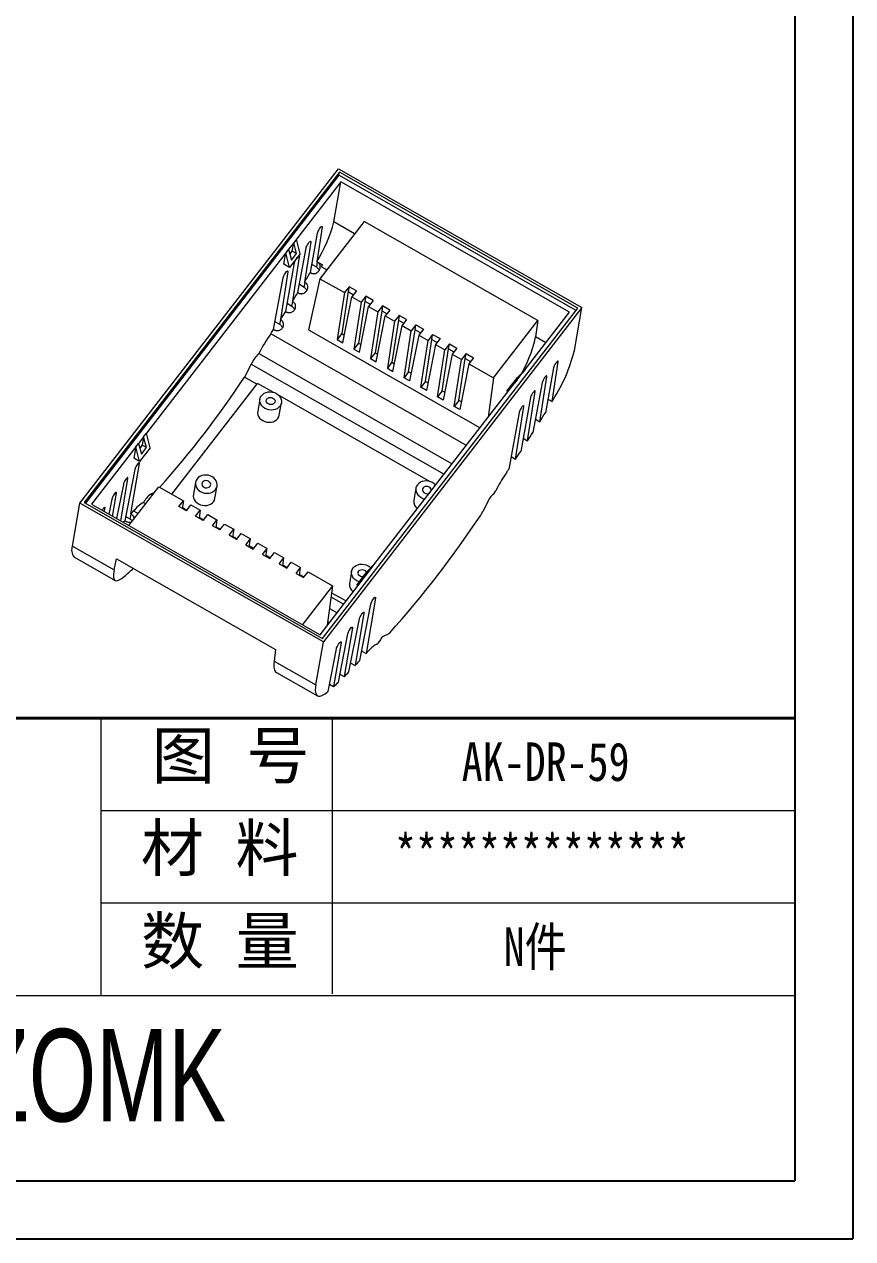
# Model space of a CAD drawing. Header units: inches. Extents: x 2044 to 3108, y 573 to 849.
# Drawn here: x 2806.3 to 2900.6, y 573 to 711.2 of the extents above; entities that cross this region are included whole.
import ezdxf

# ---------------------------------------------------------------- set-up
doc = ezdxf.new("R2010")
doc.units = ezdxf.units.IN
doc.layers.add('文字', color=81, linetype='Continuous')
doc.layers.add('粗实线', color=7, linetype='Continuous', lineweight=30)
doc.layers.add('细实线', color=3, linetype='Continuous', lineweight=9)
doc.styles.get("Standard").update_dxf_attribs({"font": 'txt', "bigfont": 'gbcbig.shx'})
doc.styles.add('宋体', font='', dxfattribs={"width": 0.8, "height": 3.5})
doc.styles.add('长仿宋', font='', dxfattribs={"width": 0.7, "height": 4})
doc.styles.get('宋体').set_extended_font_data('SimSun')
doc.styles.get('长仿宋').set_extended_font_data('SimSun')

msp = doc.modelspace()

# ---------------------------------------------------------------- linework, layer by layer
for p, q in [((2900.636, 849.489), (2900.636, 572.957)), ((2894.052, 842.905), (2894.052, 579.541)), ((2519.661, 579.541), (2894.052, 579.541)), ((2509.541, 572.957), (2900.636, 572.957))]:
    msp.add_line(p, q)
at = {"color": 7, "linetype": 'Continuous', "lineweight": 15}
for p, q in [((2812.648, 656.711), (2842.088, 694.777)), ((2842.201, 694.371), (2813.127, 656.779)), ((2842.088, 694.777), (2869.809, 678.967)), ((2842.142, 694.038), (2842.201, 694.371)), ((2869.33, 678.899), (2842.201, 694.371)), ((2842.142, 694.038), (2813.266, 656.7)), ((2842.352, 693.284), (2837.302, 686.754)), ((2841.55, 688.729), (2842.352, 693.284)), ((2869.133, 678.645), (2842.142, 694.038)), ((2868.381, 678.44), (2842.352, 693.284)), ((2845.005, 688.774), (2839.968, 682.26)), ((2864.768, 677.503), (2845.005, 688.774)), ((2838.884, 682.952), (2839.706, 687.437)), ((2840.229, 688.113), (2839.625, 684.188)), ((2840.229, 688.113), (2840.125, 688.173)), ((2836.988, 686.348), (2836.412, 685.603)), ((2836.821, 685.403), (2836.988, 686.348)), ((2837.302, 686.754), (2836.988, 686.348)), ((2837.304, 685.127), (2836.988, 686.348)), ((2837.73, 685.103), (2837.302, 686.754)), ((2838.921, 686.422), (2838.221, 681.872)), ((2838.921, 686.422), (2838.817, 686.481)), ((2836.098, 685.197), (2820.213, 664.658)), ((2835.873, 683.919), (2836.098, 685.197)), ((2836.412, 685.603), (2836.098, 685.197)), ((2836.526, 683.546), (2836.098, 685.197)), ((2836.412, 685.603), (2836.729, 684.383)), ((2837.73, 685.103), (2836.526, 683.546)), ((2836.554, 685.057), (2836.821, 685.403)), ((2836.729, 684.383), (2837.304, 685.127)), ((2837.304, 685.127), (2836.821, 685.403)), ((2837.612, 684.73), (2836.836, 679.681)), ((2837.467, 680.668), (2838.397, 685.745)), ((2837.612, 684.73), (2837.508, 684.789)), ((2836.304, 683.038), (2835.468, 677.603)), ((2836.526, 683.546), (2835.873, 683.919)), ((2836.073, 678.513), (2837.089, 684.053)), ((2836.304, 683.038), (2836.2, 683.097)), ((2839.604, 683.552), (2839.051, 683.867)), ((2839.604, 683.552), (2839.714, 684.137)), ((2839.714, 684.137), (2839.625, 684.188)), ((2839.713, 684.134), (2840.26, 683.823)), ((2840.26, 683.826), (2839.714, 684.137)), ((2834.702, 676.476), (2835.78, 682.361)), ((2838.184, 681.27), (2838.29, 681.833)), ((2838.29, 681.833), (2838.221, 681.872)), ((2839.968, 682.26), (2838.677, 676.424)), ((2838.884, 682.952), (2838.962, 682.907)), ((2839.968, 682.26), (2842.76, 680.668)), ((2837.467, 680.668), (2837.528, 680.634)), ((2838.184, 681.27), (2837.634, 681.583)), ((2842.76, 680.668), (2841.935, 675.325)), ((2843.197, 680.782), (2842.459, 676.002)), ((2843.284, 681.344), (2842.76, 680.668)), ((2843.284, 681.344), (2843.197, 680.782)), ((2843.197, 680.782), (2843.802, 680.437)), ((2844.13, 680.862), (2843.284, 681.344)), ((2844.13, 680.862), (2843.607, 680.185)), ((2836.786, 679.102), (2836.239, 679.415)), ((2836.786, 679.102), (2836.89, 679.651)), ((2836.89, 679.651), (2836.836, 679.681)), ((2840.256, 641.307), (2869.33, 678.899)), ((2869.809, 678.967), (2840.369, 640.901)), ((2842.57, 674.963), (2843.607, 680.185)), ((2843.607, 680.185), (2844.665, 679.581)), ((2844.665, 679.581), (2843.84, 674.239)), ((2845.101, 679.696), (2844.363, 674.916)), ((2844.475, 673.877), (2845.511, 679.099)), ((2845.188, 680.258), (2844.665, 679.581)), ((2845.188, 680.258), (2845.101, 679.696)), ((2845.101, 679.696), (2845.706, 679.351)), ((2846.035, 679.775), (2845.188, 680.258)), ((2846.035, 679.775), (2845.511, 679.099)), ((2845.511, 679.099), (2846.569, 678.495)), ((2847.093, 679.172), (2846.569, 678.495)), ((2847.093, 679.172), (2847.006, 678.61)), ((2847.939, 678.689), (2847.093, 679.172)), ((2868.948, 674.078), (2869.809, 678.967)), ((2835.408, 677.042), (2835.51, 677.58)), ((2835.51, 677.58), (2835.468, 677.603)), ((2836.073, 678.513), (2836.12, 678.486)), ((2846.569, 678.495), (2845.745, 673.153)), ((2847.006, 678.61), (2846.268, 673.83)), ((2846.379, 672.791), (2847.416, 678.013)), ((2847.006, 678.61), (2847.611, 678.265)), ((2847.939, 678.689), (2847.416, 678.013)), ((2847.416, 678.013), (2848.474, 677.409)), ((2848.91, 677.524), (2848.172, 672.743)), ((2848.997, 678.086), (2848.474, 677.409)), ((2848.997, 678.086), (2848.91, 677.524)), ((2848.91, 677.524), (2849.515, 677.179)), ((2849.844, 677.603), (2848.997, 678.086)), ((2849.844, 677.603), (2849.32, 676.926)), ((2863.33, 671.909), (2868.381, 678.44)), ((2834.702, 676.476), (2834.738, 676.455)), ((2835.408, 677.042), (2834.862, 677.353)), ((2838.677, 676.424), (2858.207, 665.285)), ((2848.474, 677.409), (2847.649, 672.067)), ((2848.284, 671.705), (2849.32, 676.926)), ((2849.32, 676.926), (2850.378, 676.323)), ((2849.554, 670.98), (2850.378, 676.323)), ((2850.077, 671.657), (2850.815, 676.437)), ((2850.902, 677), (2850.378, 676.323)), ((2850.815, 676.437), (2850.902, 677)), ((2851.42, 676.092), (2850.815, 676.437)), ((2850.902, 677), (2851.748, 676.517)), ((2851.748, 676.517), (2851.225, 675.84)), ((2859.731, 670.989), (2864.768, 677.503)), ((2864.768, 677.503), (2864.519, 675.629)), ((2842.459, 676.002), (2841.935, 675.325)), ((2841.935, 675.325), (2842.57, 674.963)), ((2842.459, 676.002), (2842.744, 675.839)), ((2844.363, 674.916), (2843.84, 674.239)), ((2844.363, 674.916), (2844.649, 674.753)), ((2851.225, 675.84), (2850.188, 670.618)), ((2851.225, 675.84), (2852.283, 675.237)), ((2851.458, 669.894), (2852.283, 675.237)), ((2851.981, 670.571), (2852.719, 675.351)), ((2853.129, 674.754), (2852.093, 669.532)), ((2852.806, 675.913), (2852.283, 675.237)), ((2852.719, 675.351), (2852.806, 675.913)), ((2852.719, 675.351), (2853.324, 675.006)), ((2852.806, 675.913), (2853.653, 675.431)), ((2853.653, 675.431), (2853.129, 674.754)), ((2853.129, 674.754), (2854.187, 674.151)), ((2854.711, 674.827), (2854.187, 674.151)), ((2854.624, 674.265), (2854.711, 674.827)), ((2854.711, 674.827), (2855.557, 674.345)), ((2833.001, 673.723), (2855.02, 661.165)), ((2843.84, 674.239), (2844.475, 673.877)), ((2846.268, 673.83), (2845.745, 673.153)), ((2846.268, 673.83), (2846.553, 673.667)), ((2853.363, 668.808), (2854.187, 674.151)), ((2853.886, 669.485), (2854.624, 674.265)), ((2855.034, 673.668), (2853.997, 668.446)), ((2854.624, 674.265), (2855.229, 673.92)), ((2855.557, 674.345), (2855.034, 673.668)), ((2855.034, 673.668), (2856.092, 673.064)), ((2856.615, 673.741), (2856.092, 673.064)), ((2856.528, 673.179), (2856.615, 673.741)), ((2856.615, 673.741), (2857.462, 673.258)), ((2832.153, 672.525), (2831.374, 671.046)), ((2845.745, 673.153), (2846.379, 672.791)), ((2848.172, 672.743), (2847.649, 672.067)), ((2847.649, 672.067), (2848.284, 671.705)), ((2848.172, 672.743), (2848.458, 672.581)), ((2855.267, 667.722), (2856.092, 673.064)), ((2855.79, 668.399), (2856.528, 673.179)), ((2856.938, 672.582), (2855.902, 667.36)), ((2856.528, 673.179), (2857.133, 672.834)), ((2857.462, 673.258), (2856.938, 672.582)), ((2856.938, 672.582), (2859.731, 670.989)), ((2866.58, 672.109), (2865.645, 667.003)), ((2866.409, 668.265), (2867.104, 672.786)), ((2867, 672.845), (2867.104, 672.786)), ((2832.8, 670.233), (2831.374, 671.046)), ((2850.077, 671.657), (2849.554, 670.98)), ((2850.188, 670.618), (2849.554, 670.98)), ((2850.362, 671.494), (2850.077, 671.657)), ((2859.731, 670.989), (2859.13, 666.478)), ((2861.248, 669.447), (2862.452, 671.003)), ((2862.367, 670.834), (2861.791, 670.089)), ((2861.791, 670.089), (2862.44, 670.759)), ((2862.44, 670.759), (2862.126, 670.353)), ((2863.016, 671.503), (2862.367, 670.834)), ((2862.367, 670.834), (2862.458, 670.782)), ((2862.44, 670.759), (2863.016, 671.503)), ((2862.452, 671.003), (2863.33, 671.909)), ((2863.33, 671.909), (2863.016, 671.503)), ((2865.008, 665.972), (2865.795, 671.094)), ((2865.692, 671.153), (2865.795, 671.094)), ((2823.13, 657.73), (2832.881, 670.338)), ((2834.654, 669.327), (2832.881, 670.338)), ((2846.242, 649.814), (2862.126, 670.353)), ((2851.981, 670.571), (2851.458, 669.894)), ((2852.093, 669.532), (2851.458, 669.894)), ((2852.267, 670.408), (2851.981, 670.571)), ((2853.886, 669.485), (2853.363, 668.808)), ((2854.171, 669.322), (2853.886, 669.485)), ((2861.248, 669.447), (2862.126, 670.353)), ((2861.248, 669.447), (2861.371, 669.376)), ((2863.625, 663.796), (2864.487, 669.402)), ((2865.272, 670.418), (2864.231, 664.74)), ((2864.383, 669.462), (2864.487, 669.402)), ((2833.133, 668.551), (2832.888, 667.162)), ((2852.429, 659.189), (2835.317, 668.948)), ((2835.351, 666.728), (2835.595, 668.117)), ((2853.997, 668.446), (2853.363, 668.808)), ((2855.79, 668.399), (2855.267, 667.722)), ((2856.076, 668.236), (2855.79, 668.399)), ((2863.964, 668.726), (2862.841, 662.599)), ((2865.926, 668.54), (2866.409, 668.265)), ((2855.902, 667.36), (2855.267, 667.722)), ((2862.655, 667.034), (2861.471, 660.573)), ((2862.259, 661.728), (2863.179, 667.711)), ((2863.075, 667.77), (2863.179, 667.711)), ((2864.509, 666.256), (2865.008, 665.972)), ((2819.899, 664.252), (2819.324, 663.508)), ((2819.899, 664.252), (2819.733, 663.307)), ((2819.899, 664.252), (2820.213, 664.658)), ((2820.216, 663.032), (2819.899, 664.252)), ((2820.642, 663.007), (2820.213, 664.658)), ((2863.113, 664.087), (2863.625, 663.796)), ((2819.01, 663.102), (2813.959, 656.571)), ((2819.01, 663.102), (2818.784, 661.823)), ((2819.01, 663.102), (2819.324, 663.508)), ((2819.438, 661.451), (2819.01, 663.102)), ((2819.324, 663.508), (2819.64, 662.288)), ((2820.642, 663.007), (2819.438, 661.451)), ((2819.733, 663.307), (2819.465, 662.961)), ((2819.64, 662.288), (2820.216, 663.032)), ((2820.216, 663.032), (2819.733, 663.307)), ((2818.454, 655.468), (2819.425, 661.213)), ((2819.438, 661.451), (2818.784, 661.823)), ((2861.737, 662.026), (2862.259, 661.728)), ((2818.901, 660.536), (2817.75, 654.694)), ((2817.593, 658.845), (2816.823, 654.938)), ((2817.296, 654.668), (2818.116, 659.521)), ((2818.22, 654.141), (2821.649, 658.575)), ((2821.649, 658.575), (2824.442, 656.982)), ((2825.806, 659.077), (2825.561, 657.687)), ((2828.023, 657.254), (2828.268, 658.643)), ((2850.909, 658.413), (2850.664, 657.024)), ((2853.167, 658.768), (2853.093, 658.811)), ((2860.123, 658.379), (2859.989, 658.119)), ((2813.127, 656.779), (2840.256, 641.307)), ((2816.284, 657.153), (2815.946, 655.438)), ((2816.364, 655.2), (2816.808, 657.83)), ((2819.903, 656.787), (2820.155, 656.643)), ((2821.146, 657.924), (2820.705, 657.723)), ((2823.918, 656.305), (2824.442, 656.982)), ((2824.442, 656.982), (2824.303, 656.086)), ((2859.294, 657.216), (2858.515, 655.737)), ((2859.663, 657.678), (2859.613, 657.644)), ((2811.787, 651.822), (2812.648, 656.711)), ((2840.369, 640.901), (2812.648, 656.711)), ((2813.959, 656.571), (2839.987, 641.727)), ((2815.431, 655.732), (2815.499, 656.138)), ((2818.379, 654.895), (2818.491, 655.447)), ((2818.491, 655.447), (2818.454, 655.468)), ((2824.765, 655.822), (2823.918, 656.305)), ((2824.32, 656.193), (2824.828, 655.904)), ((2824.765, 655.822), (2825.288, 656.499)), ((2825.288, 656.499), (2826.346, 655.896)), ((2825.823, 655.219), (2826.346, 655.896)), ((2826.346, 655.896), (2826.208, 654.999)), ((2826.669, 654.736), (2827.193, 655.413)), ((2827.193, 655.413), (2828.251, 654.81)), ((2817.75, 654.694), (2817.792, 654.671)), ((2818.379, 654.895), (2817.849, 655.197)), ((2826.669, 654.736), (2825.823, 655.219)), ((2826.225, 655.107), (2826.732, 654.818)), ((2827.727, 654.133), (2828.251, 654.81)), ((2828.574, 653.65), (2827.727, 654.133)), ((2828.251, 654.81), (2828.112, 653.913)), ((2828.129, 654.021), (2828.637, 653.732)), ((2828.574, 653.65), (2829.097, 654.327)), ((2829.097, 654.327), (2830.155, 653.723)), ((2829.632, 653.047), (2830.155, 653.723)), ((2830.478, 652.564), (2829.632, 653.047)), ((2830.155, 653.723), (2830.017, 652.827)), ((2830.034, 652.935), (2830.541, 652.645)), ((2830.478, 652.564), (2831.002, 653.241)), ((2831.002, 653.241), (2832.06, 652.637)), ((2831.537, 651.961), (2832.06, 652.637)), ((2831.922, 651.741), (2832.06, 652.637)), ((2811.787, 651.822), (2816.539, 649.111)), ((2831.537, 651.961), (2832.383, 651.478)), ((2831.938, 651.849), (2832.446, 651.559)), ((2832.383, 651.478), (2832.906, 652.154)), ((2832.906, 652.154), (2833.964, 651.551)), ((2833.441, 650.874), (2833.964, 651.551)), ((2833.826, 650.655), (2833.964, 651.551)), ((2811.968, 650.574), (2816.645, 647.907)), ((2816.539, 649.111), (2816.815, 650.358)), ((2816.815, 650.358), (2834.929, 640.027)), ((2833.441, 650.874), (2834.287, 650.392)), ((2833.843, 650.763), (2834.35, 650.473)), ((2834.287, 650.392), (2834.811, 651.068)), ((2834.811, 651.068), (2835.869, 650.465)), ((2835.346, 649.788), (2835.869, 650.465)), ((2835.731, 649.569), (2835.869, 650.465)), ((2836.192, 649.305), (2836.715, 649.982)), ((2836.715, 649.982), (2837.773, 649.379)), ((2835.346, 649.788), (2836.192, 649.305)), ((2835.747, 649.676), (2836.255, 649.387)), ((2837.25, 648.702), (2837.773, 649.379)), ((2837.25, 648.702), (2838.097, 648.219)), ((2837.635, 648.482), (2837.773, 649.379)), ((2837.652, 648.59), (2838.159, 648.301)), ((2838.097, 648.219), (2838.62, 648.896)), ((2838.62, 648.896), (2841.412, 647.303)), ((2843.581, 648.939), (2843.337, 647.55)), ((2844.159, 647.351), (2845.363, 648.908)), ((2845.278, 648.738), (2844.703, 647.994)), ((2844.703, 647.994), (2845.352, 648.663)), ((2845.038, 648.257), (2845.352, 648.663)), ((2845.928, 649.408), (2845.278, 648.738)), ((2845.278, 648.738), (2845.37, 648.686)), ((2845.352, 648.663), (2845.928, 649.408)), ((2845.363, 648.908), (2846.242, 649.814)), ((2845.928, 649.408), (2846.242, 649.814)), ((2841.412, 647.303), (2837.984, 642.87)), ((2839.987, 641.727), (2845.038, 648.257)), ((2841.412, 647.303), (2840.811, 642.792)), ((2844.159, 647.351), (2845.038, 648.257)), ((2844.159, 647.351), (2844.283, 647.281)), ((2841.306, 646.506), (2842.956, 645.565)), ((2846.299, 645.886), (2845.234, 639.579)), ((2841.068, 644.716), (2841.922, 644.229)), ((2844.509, 638.778), (2845.776, 645.209)), ((2843.28, 637.49), (2844.468, 643.517)), ((2844.991, 644.194), (2843.981, 638.214)), ((2842.074, 636.319), (2843.159, 641.826)), ((2843.682, 642.502), (2842.746, 636.96)), ((2847.728, 641.79), (2847.164, 641.533)), ((2839.508, 636.012), (2840.369, 640.901)), ((2842.374, 640.81), (2841.532, 635.825)), ((2846.471, 640.64), (2846.376, 640.603)), ((2846.853, 641.145), (2846.788, 641.03)), ((2834.929, 640.027), (2834.755, 638.722)), ((2840.893, 635.273), (2841.851, 640.134)), ((2844.724, 639.87), (2845.234, 639.579)), ((2834.755, 638.722), (2839.508, 636.012)), ((2835.013, 637.431), (2839.69, 634.764)), ((2843.479, 638.5), (2843.981, 638.214)), ((2841.055, 636.097), (2841.532, 635.825)), ((2842.256, 637.239), (2842.746, 636.96))]:
    msp.add_line(p, q, dxfattribs=at)
at = {"color": 8, "linetype": 'Continuous', "lineweight": 15}
for p, q in [((2843.923, 687.375), (2841.55, 688.729)), ((2840.137, 683.617), (2840.748, 683.269)), ((2856.659, 663.284), (2834.37, 675.996)), ((2865.69, 674.961), (2864.519, 675.629)), ((2832.153, 672.525), (2854.118, 659.998)), ((2819.425, 661.213), (2819.321, 661.272)), ((2818.116, 659.521), (2818.012, 659.581)), ((2816.808, 657.83), (2816.704, 657.889)), ((2820.903, 657.61), (2820.705, 657.723)), ((2815.499, 656.138), (2815.395, 656.197)), ((2818.762, 655.815), (2819.284, 655.517)), ((2842.67, 645.195), (2841.24, 646.011)), ((2846.196, 645.945), (2846.299, 645.886)), ((2840.867, 643.208), (2841.051, 643.103)), ((2844.887, 644.253), (2844.991, 644.194)), ((2843.579, 642.561), (2843.682, 642.502)), ((2842.27, 640.87), (2842.374, 640.81))]:
    msp.add_line(p, q, dxfattribs=at)
at = {"color": 7, "linetype": 'Continuous', "lineweight": 15, "flags": 128}
for points in [[(2839.706, 687.437), (2839.734, 687.539), (2839.784, 687.665), (2839.853, 687.801), (2839.933, 687.935), (2840.016, 688.053), (2840.095, 688.144), (2840.161, 688.199), (2840.208, 688.212), (2840.231, 688.183), (2840.229, 688.113)], [(2838.397, 685.745), (2838.425, 685.847), (2838.476, 685.973), (2838.545, 686.109), (2838.625, 686.243), (2838.708, 686.361), (2838.786, 686.452), (2838.852, 686.507), (2838.899, 686.52), (2838.923, 686.491), (2838.921, 686.422)], [(2837.089, 684.053), (2837.117, 684.155), (2837.167, 684.281), (2837.236, 684.417), (2837.316, 684.551), (2837.399, 684.669), (2837.478, 684.76), (2837.544, 684.815), (2837.591, 684.828), (2837.614, 684.799), (2837.612, 684.73)], [(2835.78, 682.361), (2835.808, 682.464), (2835.859, 682.589), (2835.928, 682.725), (2836.008, 682.859), (2836.091, 682.977), (2836.169, 683.068), (2836.235, 683.123), (2836.282, 683.137), (2836.306, 683.107), (2836.304, 683.038)], [(2867.104, 672.786), (2867.106, 672.855), (2867.083, 672.885), (2867.036, 672.871), (2866.97, 672.817), (2866.891, 672.726), (2866.808, 672.608), (2866.728, 672.474), (2866.659, 672.337), (2866.608, 672.212), (2866.58, 672.109)], [(2865.795, 671.094), (2865.798, 671.164), (2865.774, 671.193), (2865.727, 671.18), (2865.661, 671.125), (2865.583, 671.034), (2865.499, 670.916), (2865.42, 670.782), (2865.351, 670.646), (2865.3, 670.52), (2865.272, 670.418)], [(2833.71, 667.488), (2833.516, 667.622), (2833.355, 667.784), (2833.233, 667.966), (2833.154, 668.163), (2833.121, 668.366), (2833.136, 668.568), (2833.199, 668.761), (2833.306, 668.938), (2833.454, 669.091), (2833.637, 669.216), (2833.848, 669.306), (2834.079, 669.359), (2834.32, 669.373), (2834.564, 669.347), (2834.8, 669.282), (2835.019, 669.18), (2835.212, 669.046), (2835.374, 668.885), (2835.496, 668.702), (2835.575, 668.506), (2835.608, 668.303), (2835.592, 668.101), (2835.53, 667.908), (2835.422, 667.731), (2835.274, 667.577), (2835.091, 667.453), (2834.881, 667.363), (2834.65, 667.31), (2834.408, 667.296), (2834.165, 667.322), (2833.929, 667.387), (2833.71, 667.488)], [(2864.487, 669.402), (2864.489, 669.472), (2864.466, 669.501), (2864.419, 669.488), (2864.353, 669.433), (2864.274, 669.342), (2864.191, 669.224), (2864.111, 669.09), (2864.042, 668.954), (2863.992, 668.828), (2863.964, 668.726)], [(2834.103, 667.996), (2833.985, 668.087), (2833.904, 668.202), (2833.868, 668.331), (2833.881, 668.459), (2833.941, 668.576), (2834.043, 668.668), (2834.176, 668.729), (2834.327, 668.75), (2834.482, 668.731), (2834.626, 668.673), (2834.744, 668.582), (2834.825, 668.466), (2834.861, 668.338), (2834.848, 668.209), (2834.788, 668.093), (2834.686, 668), (2834.553, 667.94), (2834.401, 667.919), (2834.246, 667.938), (2834.103, 667.996)], [(2832.888, 667.162), (2832.876, 666.976), (2832.909, 666.773), (2832.988, 666.577), (2833.11, 666.394), (2833.271, 666.233), (2833.465, 666.099), (2833.684, 665.997), (2833.92, 665.932), (2834.163, 665.906), (2834.405, 665.92), (2834.636, 665.973), (2834.847, 666.063), (2835.03, 666.188), (2835.178, 666.341), (2835.285, 666.518), (2835.347, 666.711), (2835.351, 666.728)], [(2863.179, 667.711), (2863.181, 667.78), (2863.157, 667.809), (2863.11, 667.796), (2863.044, 667.741), (2862.966, 667.65), (2862.883, 667.532), (2862.803, 667.398), (2862.734, 667.262), (2862.683, 667.136), (2862.655, 667.034)], [(2819.425, 661.213), (2819.427, 661.283), (2819.403, 661.312), (2819.356, 661.299), (2819.29, 661.244), (2819.212, 661.153), (2819.129, 661.035), (2819.049, 660.901), (2818.98, 660.764), (2818.929, 660.639), (2818.901, 660.536)], [(2818.116, 659.521), (2818.118, 659.591), (2818.095, 659.62), (2818.048, 659.607), (2817.982, 659.552), (2817.903, 659.461), (2817.82, 659.343), (2817.74, 659.209), (2817.671, 659.073), (2817.621, 658.947), (2817.593, 658.845)], [(2827.691, 659.706), (2827.472, 659.807), (2827.236, 659.873), (2826.993, 659.899), (2826.751, 659.885), (2826.521, 659.832), (2826.31, 659.741), (2826.127, 659.617), (2825.979, 659.464), (2825.872, 659.287), (2825.809, 659.094), (2825.794, 658.892), (2825.826, 658.689), (2825.905, 658.492), (2826.028, 658.309), (2826.189, 658.148), (2826.383, 658.014), (2826.602, 657.913), (2826.837, 657.848), (2827.081, 657.821), (2827.323, 657.835), (2827.553, 657.888), (2827.764, 657.979), (2827.947, 658.103), (2828.095, 658.257), (2828.202, 658.433), (2828.265, 658.626), (2828.28, 658.828), (2828.248, 659.032), (2828.169, 659.228), (2828.046, 659.411), (2827.885, 659.572), (2827.691, 659.706)], [(2827.299, 659.198), (2827.155, 659.256), (2827, 659.276), (2826.848, 659.254), (2826.715, 659.194), (2826.614, 659.101), (2826.554, 658.985), (2826.541, 658.856), (2826.576, 658.728), (2826.657, 658.613), (2826.775, 658.522), (2826.919, 658.464), (2827.074, 658.444), (2827.226, 658.466), (2827.359, 658.526), (2827.46, 658.619), (2827.52, 658.735), (2827.533, 658.864), (2827.497, 658.992), (2827.417, 659.107), (2827.299, 659.198)], [(2853.15, 658.746), (2853.149, 658.747), (2852.988, 658.909), (2852.794, 659.043), (2852.575, 659.144), (2852.339, 659.209), (2852.096, 659.235), (2851.854, 659.221), (2851.624, 659.168), (2851.413, 659.078), (2851.23, 658.953), (2851.082, 658.8), (2850.974, 658.623), (2850.912, 658.43), (2850.897, 658.228), (2850.929, 658.025), (2851.008, 657.829), (2851.13, 657.646), (2851.292, 657.485), (2851.486, 657.351), (2851.486, 657.351)], [(2852.62, 658.06), (2852.623, 658.072), (2852.636, 658.2), (2852.6, 658.328), (2852.519, 658.444), (2852.402, 658.535), (2852.258, 658.593), (2852.103, 658.612), (2851.951, 658.591), (2851.818, 658.531), (2851.717, 658.438), (2851.656, 658.322), (2851.644, 658.193), (2851.679, 658.065), (2851.76, 657.949), (2851.878, 657.858), (2851.878, 657.858)], [(2816.808, 657.83), (2816.81, 657.899), (2816.786, 657.928), (2816.739, 657.915), (2816.673, 657.86), (2816.595, 657.769), (2816.512, 657.651), (2816.432, 657.517), (2816.363, 657.381), (2816.312, 657.255), (2816.284, 657.153)], [(2825.561, 657.687), (2825.549, 657.502), (2825.581, 657.299), (2825.66, 657.102), (2825.783, 656.92), (2825.944, 656.758), (2826.138, 656.624), (2826.357, 656.523), (2826.593, 656.458), (2826.836, 656.432), (2827.078, 656.446), (2827.308, 656.499), (2827.519, 656.589), (2827.702, 656.714), (2827.85, 656.867), (2827.958, 657.044), (2828.02, 657.237), (2828.023, 657.254)], [(2815.499, 656.138), (2815.502, 656.207), (2815.478, 656.236), (2815.431, 656.223), (2815.365, 656.168), (2815.286, 656.077), (2815.203, 655.959), (2815.159, 655.887)], [(2844.464, 647.746), (2844.377, 647.775), (2844.158, 647.876), (2843.964, 648.01), (2843.803, 648.172), (2843.681, 648.354), (2843.602, 648.551), (2843.569, 648.754), (2843.585, 648.956), (2843.647, 649.149), (2843.754, 649.326), (2843.902, 649.479), (2844.085, 649.604), (2844.296, 649.694), (2844.527, 649.747), (2844.769, 649.761), (2845.012, 649.735), (2845.248, 649.67), (2845.467, 649.568), (2845.467, 649.568)], [(2844.9, 648.309), (2844.85, 648.307), (2844.694, 648.326), (2844.551, 648.384), (2844.433, 648.475), (2844.352, 648.59), (2844.316, 648.719), (2844.329, 648.847), (2844.389, 648.964), (2844.491, 649.056), (2844.624, 649.117), (2844.775, 649.138), (2844.931, 649.119), (2845.074, 649.061), (2845.074, 649.061)], [(2845.467, 649.568), (2845.661, 649.434), (2845.772, 649.329)], [(2845.776, 645.209), (2845.804, 645.312), (2845.855, 645.437), (2845.924, 645.574), (2846.003, 645.707), (2846.087, 645.825), (2846.165, 645.916), (2846.231, 645.971), (2846.278, 645.985), (2846.302, 645.955), (2846.299, 645.886)], [(2844.468, 643.517), (2844.496, 643.62), (2844.546, 643.745), (2844.615, 643.882), (2844.695, 644.015), (2844.778, 644.134), (2844.857, 644.225), (2844.923, 644.279), (2844.97, 644.293), (2844.993, 644.263), (2844.991, 644.194)], [(2843.159, 641.826), (2843.187, 641.928), (2843.238, 642.053), (2843.307, 642.19), (2843.387, 642.324), (2843.47, 642.442), (2843.548, 642.533), (2843.614, 642.588), (2843.661, 642.601), (2843.685, 642.572), (2843.682, 642.502)], [(2841.851, 640.134), (2841.879, 640.236), (2841.929, 640.362), (2841.998, 640.498), (2842.078, 640.632), (2842.161, 640.75), (2842.24, 640.841), (2842.306, 640.896), (2842.353, 640.909), (2842.376, 640.88), (2842.374, 640.81)], [(2839.508, 636.012), (2839.464, 635.7), (2839.449, 635.428), (2839.463, 635.197), (2839.505, 635.01), (2839.577, 634.868), (2839.676, 634.773), (2839.802, 634.724), (2839.954, 634.724), (2840.131, 634.771), (2840.331, 634.865), (2840.553, 635.005), (2840.794, 635.191)]]:
    msp.add_lwpolyline(points, dxfattribs=at)
at = {"color": 7, "linetype": 'Continuous', "lineweight": 15}
for centre, radius, start, end in [((2825.838, 692.709), 16.208, 328.2805, 345.78323), ((2819.246, 696.084), 24.328, 329.17443, 329.7386), ((2713.934, 758.891), 146.216, 328.21422, 328.71073), ((2718.965, 755.735), 140.277, 327.16876, 327.64724), ((2725.621, 751.389), 132.328, 326.11025, 326.58326), ((2732.738, 746.559), 123.727, 325.22765, 325.4976), ((2852.028, 663.807), 21.456, 145.38273, 152.47386), ((2836.387, 670.426), 4.726, 135.77044, 153.63275), ((2850.328, 678.777), 19.204, 327.52186, 345.83564), ((2737.277, 733.301), 112.827, 318.48235, 326.51132), ((2735.018, 746.942), 153.145, 329.0867, 329.17404), ((2737.919, 745.178), 149.75, 328.06743, 328.53119), ((2743.202, 741.845), 143.504, 327.05145, 327.49952), ((2750.016, 737.377), 135.355, 326.02113, 326.46466), ((2875.385, 650.485), 17.182, 145.3852, 152.65246), ((2756.958, 732.653), 126.958, 325.2274, 325.40712), ((2821.749, 653.467), 3.799, 119.07969, 141.83575), ((2822.324, 655.523), 2.732, 126.3658, 152.43245), ((2851.674, 656.896), 1.019, 172.76726, 234.25443), ((2852.217, 658.643), 1.485, 240.50277, 259.32322), ((2852.166, 658.338), 0.559, 239.01272, 303.17942), ((2860.505, 656.647), 1.338, 131.80023, 154.81485), ((2858.754, 658.69), 1.361, 311.92699, 335.16513), ((2771.96, 697.043), 62.371, 318.19665, 318.62285), ((2854.676, 657.757), 4.338, 326.13585, 332.25222), ((2778.58, 691.024), 53.424, 316.88137, 317.15456), ((2763.366, 718.046), 113.756, 318.01547, 326.54818), ((2812.967, 651.357), 1.268, 158.49206, 218.09085), ((2844.858, 648.655), 0.46, 20.15398, 61.97898), ((2844.347, 647.421), 1.019, 172.76726, 234.25443), ((2847.384, 642.405), 0.705, 299.22835, 319.97058), ((2847.771, 638.006), 2.948, 118.25047, 142.09168), ((2845.855, 641.464), 1.029, 306.77753, 335.02593), ((2847.819, 640.687), 1.069, 127.72693, 154.63534), ((2796.878, 682.602), 64.725, 318.34029, 318.62192), ((2812.5, 667.926), 43.287, 314.32621, 315.32244), ((2804.515, 675.66), 54.404, 316.50375, 317.31812), ((2819.516, 660.566), 33.118, 311.66524, 312.9334), ((2824.338, 655.036), 25.78, 309.66658, 309.95305)]:
    msp.add_arc(centre, radius, start, end, dxfattribs=at)
for centre, major_axis, ratio, start_param, end_param in [((2861.64, 671.907), (2.656, 4.817), 0.2462276, 4.776294, 5.7194164), ((2819.941, 653.51), (3.3, 5.601), 0.2030047, 2.5842486, 3.682324), ((2829.716, 675.928), (17.674, 29.997), 0.2030047, 3.682324, 3.7510657), ((2838.157, 643.121), (3.139, 5.693), 0.2462276, 2.5778238, 3.1380386)]:
    msp.add_ellipse(centre, major_axis=major_axis, ratio=ratio, start_param=start_param, end_param=end_param, dxfattribs=at)
for points, knots in [([(2838.962, 682.907), (2838.977, 682.899), (2839.008, 682.883), (2839.058, 682.863), (2839.111, 682.847), (2839.169, 682.837), (2839.228, 682.831), (2839.29, 682.831), (2839.353, 682.837), (2839.417, 682.849), (2839.53, 682.882), (2839.71, 682.978), (2839.875, 683.158), (2839.965, 683.349), (2840, 683.492), (2840.007, 683.611), (2839.997, 683.72), (2839.971, 683.824), (2839.925, 683.925), (2839.864, 684.012), (2839.793, 684.083), (2839.739, 684.118), (2839.713, 684.134)], [0, 0, 0, 0, 0.0243512, 0.0497734, 0.0762253, 0.1036352, 0.1319018, 0.1608964, 0.1904676, 0.220447, 0.2506572, 0.3551872, 0.4999119, 0.5812323, 0.6499639, 0.7059094, 0.7497033, 0.8046456, 0.857852, 0.9084971, 0.9559814, 1, 1, 1, 1]), ([(2839.604, 683.552), (2839.641, 683.527), (2839.717, 683.477), (2839.802, 683.372), (2839.857, 683.274), (2839.872, 683.21), (2839.877, 683.189)], [0, 0, 0, 0, 0.28790353, 0.57824923, 0.86364251, 1, 1, 1, 1]), ([(2837.528, 680.634), (2837.543, 680.625), (2837.574, 680.608), (2837.625, 680.588), (2837.68, 680.571), (2837.738, 680.559), (2837.799, 680.552), (2837.862, 680.55), (2837.926, 680.554), (2837.99, 680.564), (2838.107, 680.593), (2838.293, 680.683), (2838.477, 680.872), (2838.574, 681.092), (2838.599, 681.269), (2838.588, 681.409), (2838.556, 681.523), (2838.508, 681.623), (2838.444, 681.709), (2838.372, 681.78), (2838.317, 681.816), (2838.29, 681.833)], [0, 0, 0, 0, 0.024611, 0.0502637, 0.0769001, 0.1044329, 0.1327466, 0.1616995, 0.1911271, 0.2208483, 0.2506718, 0.3559357, 0.4995919, 0.605509, 0.6886316, 0.7495301, 0.8039776, 0.8570285, 0.9077845, 0.9555722, 1, 1, 1, 1]), ([(2838.184, 681.27), (2838.222, 681.245), (2838.299, 681.194), (2838.387, 681.09), (2838.446, 680.989), (2838.464, 680.92), (2838.47, 680.895)], [0, 0, 0, 0, 0.2797584, 0.5609666, 0.8390977, 1, 1, 1, 1]), ([(2836.12, 678.486), (2836.136, 678.478), (2836.168, 678.461), (2836.22, 678.439), (2836.275, 678.421), (2836.334, 678.408), (2836.396, 678.399), (2836.459, 678.396), (2836.524, 678.398), (2836.589, 678.406), (2836.708, 678.431), (2836.899, 678.515), (2837.088, 678.7), (2837.186, 678.917), (2837.21, 679.092), (2837.196, 679.231), (2837.163, 679.343), (2837.112, 679.442), (2837.047, 679.527), (2836.973, 679.598), (2836.917, 679.633), (2836.89, 679.651)], [0, 0, 0, 0, 0.0247987, 0.0506194, 0.0773919, 0.1050179, 0.1333713, 0.1623004, 0.1916317, 0.2211755, 0.2507326, 0.3566095, 0.4997035, 0.605571, 0.6886555, 0.749533, 0.8035739, 0.8564758, 0.9072895, 0.9552838, 1, 1, 1, 1]), ([(2836.786, 679.102), (2836.825, 679.077), (2836.903, 679.026), (2836.993, 678.923), (2837.055, 678.821), (2837.075, 678.751), (2837.082, 678.724)], [0, 0, 0, 0, 0.2759878, 0.5527476, 0.8276706, 1, 1, 1, 1]), ([(2834.738, 676.455), (2834.754, 676.446), (2834.786, 676.429), (2834.839, 676.407), (2834.895, 676.388), (2834.955, 676.373), (2835.017, 676.364), (2835.081, 676.359), (2835.147, 676.359), (2835.212, 676.365), (2835.333, 676.387), (2835.527, 676.465), (2835.719, 676.644), (2835.818, 676.857), (2835.839, 677.029), (2835.823, 677.165), (2835.788, 677.275), (2835.736, 677.372), (2835.67, 677.456), (2835.594, 677.527), (2835.537, 677.562), (2835.51, 677.58)], [0, 0, 0, 0, 0.0249812, 0.0509635, 0.0778661, 0.1055808, 0.1339717, 0.1628781, 0.1921173, 0.2214902, 0.2507882, 0.3577297, 0.499787, 0.6064482, 0.6894567, 0.749534, 0.8033815, 0.8562147, 0.9070557, 0.9551476, 1, 1, 1, 1]), ([(2835.408, 677.042), (2835.447, 677.016), (2835.525, 676.965), (2835.641, 676.842), (2835.682, 676.731), (2835.707, 676.661)], [0, 0, 0, 0, 0.27442374, 0.54920583, 1, 1, 1, 1]), ([(2818.822, 654.919), (2818.824, 654.975), (2818.828, 655.098), (2818.727, 655.257), (2818.605, 655.375), (2818.529, 655.423), (2818.491, 655.447)], [0, 0, 0, 0, 0.2956791, 0.6468015, 0.823571, 1, 1, 1, 1]), ([(2817.792, 654.671), (2817.832, 654.65), (2817.914, 654.608), (2818.094, 654.552), (2818.32, 654.533), (2818.51, 654.557), (2818.575, 654.604), (2818.582, 654.609)], [0, 0, 0, 0, 0.1604676, 0.3211842, 0.6404622, 0.9596544, 1, 1, 1, 1]), ([(2818.379, 654.895), (2818.418, 654.87), (2818.495, 654.821), (2818.585, 654.742), (2818.614, 654.686), (2818.625, 654.665)], [0, 0, 0, 0, 0.3810114, 0.7627155, 1, 1, 1, 1])]:
    msp.add_open_spline(points, degree=3, knots=knots, dxfattribs=at)
at = {"layer": '粗实线', "color": 7, "lineweight": 40}
msp.add_line((2894.052, 632.214), (2736.034, 632.214), dxfattribs=at)
at = {"layer": '细实线', "color": 7}
for p, q in [((2815.043, 632.214), (2815.043, 600.61)), ((2841.38, 632.214), (2841.38, 600.832)), ((2894.052, 621.679), (2815.043, 621.679)), ((2894.052, 611.144), (2815.043, 611.144)), ((2894.052, 600.61), (2657.025, 600.61))]:
    msp.add_line(p, q, dxfattribs=at)

# ---------------------------------------------------------------- texts
at = {"layer": '文字', "color": 0, "char_height": 3.95046, "width": 45.67172, "attachment_point": 1, "style": '宋体'}
for s, insert in [('{\\H1.111x;AK-DR-59}', (2856.119, 629.462)), ('{\\H1.111x;**************}', (2848.52, 618.927)), ('{\\H1.111x;N件}', (2860.898, 608.393))]:
    msp.add_mtext(s, dxfattribs=dict(at, insert=insert))
at = {"layer": '粗实线', "insert": (2794.231, 596.838), "char_height": 10.53455, "width": 118.13457, "attachment_point": 1, "style": '长仿宋'}
msp.add_mtext('{\\fSTXinwei|b0|i0|c134|p2;SZOMK}', dxfattribs=at)
at = {"layer": '细实线', "color": 7, "char_height": 5.26728, "attachment_point": 1}
for s, insert, width in [('{\\fSimSun|b0|i0|c134|p54;图 号}', (2820.835, 630.614), 26.33638), ('{\\fSimSun|b0|i0|c134|p54;材 料   }', (2819.586, 620.08), 26.33638), ('{\\fSimSun|b0|i0|c134|p54;数 量}', (2819.612, 609.493), 23.79822)]:
    msp.add_mtext(s, dxfattribs=dict(at, insert=insert, width=width))

doc.saveas('drawing.dxf')
